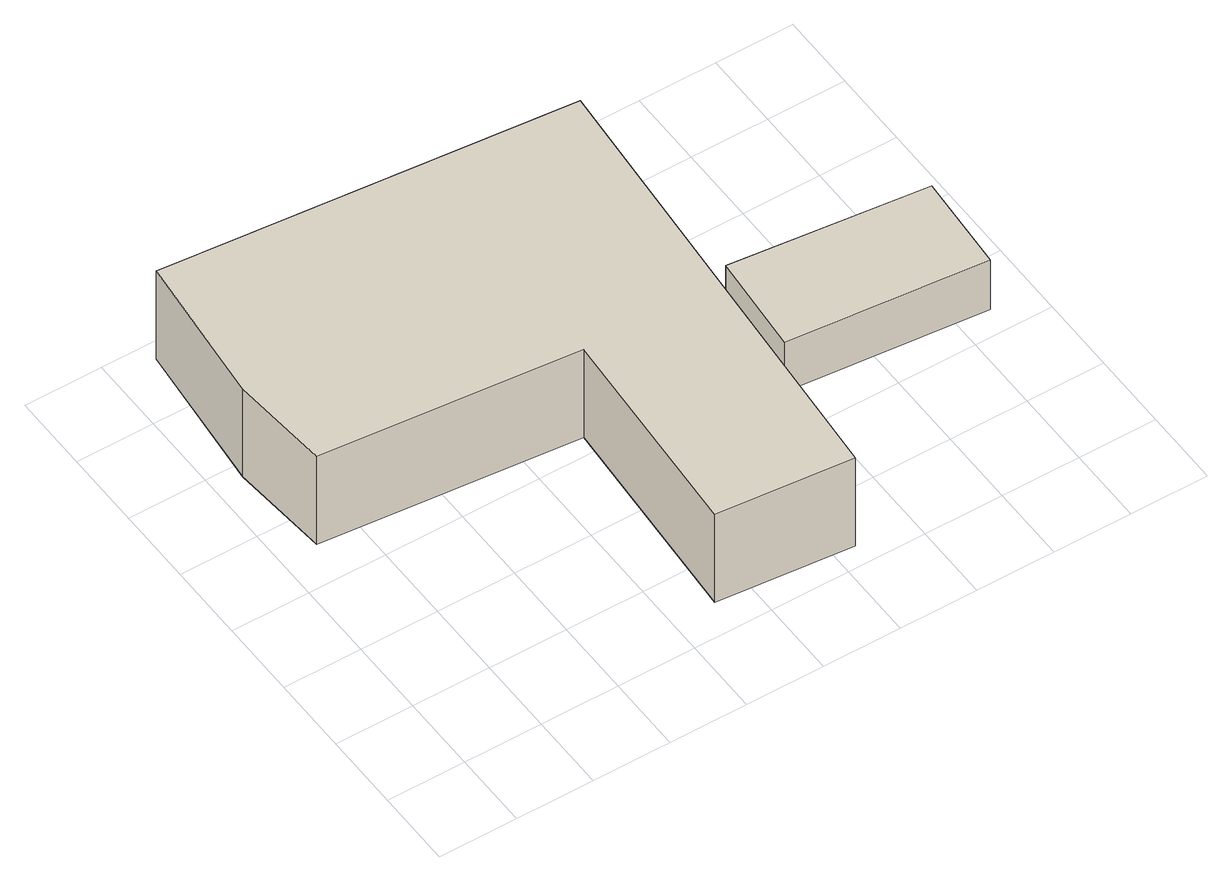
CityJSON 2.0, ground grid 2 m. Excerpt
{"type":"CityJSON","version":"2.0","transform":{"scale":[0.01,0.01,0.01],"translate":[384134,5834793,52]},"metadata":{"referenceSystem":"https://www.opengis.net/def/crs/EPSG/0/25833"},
"CityObjects":{
"building1":{"type":"Building","attributes":{"Gemeindeschluessel":"11000012","BezugspunktDach":"2200","function":"31001_2463","measuredHeight":2.8,"storeysAboveGround":1},"address":[{"country":"Germany","locality":"Berlin","thoroughfareNumber":"144 (2)","thoroughfareName":"Gollanczstraße"}],"geometry":[{"type":"Solid","lod":"1","boundaries":[[[[0,1,2,3,4,5,6]],[[7,8,9,10,11,12,13]],[[7,13,6,5]],[[8,7,5,4]],[[9,8,4,3]],[[10,9,3,2]],[[11,10,2,1]],[[12,11,1,0]],[[13,12,0,6]]]]}]},
"building2":{"type":"Building","attributes":{"Gemeindeschluessel":"11000012","BezugspunktDach":"2200","function":"31001_2463","measuredHeight":1.58,"storeysAboveGround":1},"address":[{"country":"Germany","locality":"Berlin","thoroughfareNumber":"144 (3)","thoroughfareName":"Gollanczstraße"}],"geometry":[{"type":"Solid","lod":"1","boundaries":[[[[14,15,16,17]],[[18,19,20,21]],[[18,21,17,16]],[[19,18,16,15]],[[20,19,15,14]],[[21,20,14,17]]]]}]}
},
"vertices":[
[92,705,318],[746,644,318],[709,84,318],[1053,51,318],[1148,1254,318],[109,1351,318],[71,959,318],[109,1351,38],[1148,1254,38],[1053,51,38],[709,84,38],[746,644,38],[92,705,38],[71,959,38],
[1685,468,192],[1702,719,192],[1203,773,192],[1182,515,192],[1203,773,34],[1702,719,34],[1685,468,34],[1182,515,34]
]}
